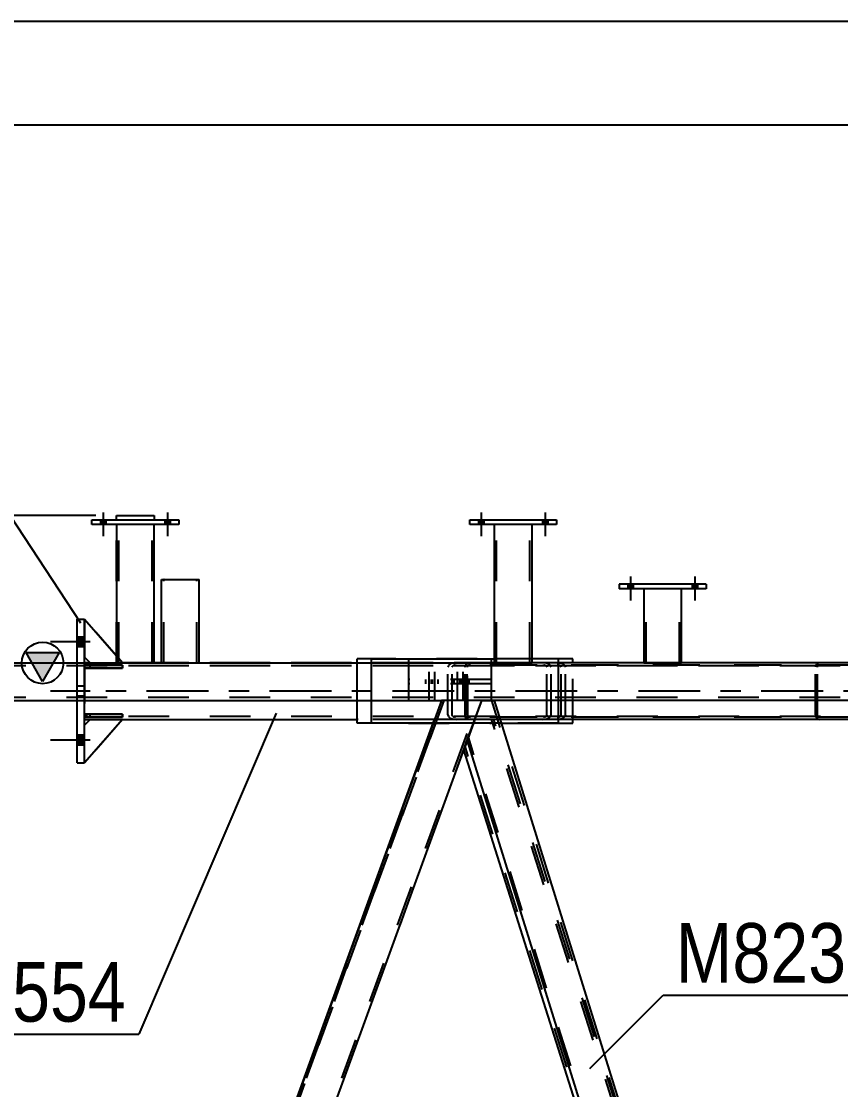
# Model space of a CAD drawing. Header units: millimetres. Extents: x -857 to 332, y -866 to -25.
# Drawn here: x -20.5 to 18.9, y -76.4 to -25.1 of the extents above; entities that cross this region are included whole.
import ezdxf

# ---------------------------------------------------------------- set-up
doc = ezdxf.new("R2010")
doc.units = ezdxf.units.MM
doc.linetypes.add('DXK_LINE_DOT2', pattern=[3.9198, 1.9599, -1.9599])
doc.linetypes.add('DXK_LINE_DOT3', pattern=[5.9187, 2.979, -0.9799, 0.9799, -0.9799])
doc.styles.add('Arial Narrow', font='ARIALN.TTF', dxfattribs={"height": 0.2})

# ---------------------------------------------------------------- blocks, each defined once
blk = doc.blocks.new('Unknown-570388934-1134')
at = {"color": 5, "linetype": 'Continuous'}
for p, q in [((332.353, -25.051), (-856.647, -25.051)), ((327.353, -30.051), (-851.647, -30.051))]:
    blk.add_line(p, q, dxfattribs=at)
blk = doc.blocks.new('Part-570388934-10723 - 10703')
at = {"color": 2, "linetype": 'Continuous'}
for p, q in [((-17.457, -58.91), (-17.184, -58.637)), ((-15.639, -58.637), (-17.457, -60.728)), ((-17.184, -58.637), (-15.639, -58.637))]:
    blk.add_line(p, q, dxfattribs=at)
at = {"color": 7, "linetype": 'DXK_LINE_DOT2'}
blk.add_line((-17.457, -60.728), (-17.457, -58.91), dxfattribs=at)
blk = doc.blocks.new('Part-570388934-10750 - 10703')
at = {"color": 7, "linetype": 'DXK_LINE_DOT2'}
for p, q in [((296.272, -55.909), (-17.457, -55.91)), ((-17.457, -55.91), (-17.457, -58.637)), ((296.272, -56.055), (-17.457, -56.055)), ((296.272, -58.491), (-17.457, -58.491)), ((-17.184, -58.637), (-15.639, -58.637)), ((296.272, -58.637), (-4.343, -58.637)), ((199.533, -58.637), (-4.343, -58.637))]:
    blk.add_line(p, q, dxfattribs=at)
at = {"color": 7, "linetype": 'DXK_LINE_DOT3'}
blk.add_line((296.272, -57.273), (-17.457, -57.273), dxfattribs=at)
at = {"color": 2, "linetype": 'Continuous'}
for p, q in [((-17.457, -58.637), (-17.184, -58.637)), ((-15.639, -58.637), (-4.343, -58.637))]:
    blk.add_line(p, q, dxfattribs=at)
blk = doc.blocks.new('Part-570388934-10773 - 10703')
at = {"color": 7, "linetype": 'DXK_LINE_DOT2'}
for p, q in [((0.427, -55.909), (0.275, -55.926)), ((0.351, -56.027), (0.427, -56.019)), ((39.284, -55.909), (0.427, -55.909)), ((39.284, -56.019), (0.427, -56.019)), ((4.747, -55.926), (4.595, -55.909)), ((4.595, -56.019), (4.671, -56.027)), ((34.963, -55.926), (35.115, -55.909)), ((35.115, -56.019), (35.039, -56.027)), ((39.284, -55.909), (39.436, -55.926)), ((39.36, -56.027), (39.284, -56.019)), ((0.052, -56.066), (0.03, -56.128)), ((0.03, -58.419), (0.03, -56.128)), ((0.06, -56.044), (0.052, -56.066)), ((0.228, -56.128), (0.243, -56.086)), ((0.228, -58.419), (0.228, -56.128)), ((4.779, -56.086), (4.794, -56.128)), ((4.794, -58.419), (4.794, -56.128)), ((4.97, -56.066), (4.962, -56.044)), ((4.992, -56.128), (4.97, -56.066)), ((4.992, -58.419), (4.992, -56.128)), ((34.718, -56.128), (34.749, -56.044)), ((34.718, -58.419), (34.718, -56.128)), ((34.932, -56.086), (34.917, -56.128)), ((34.917, -58.419), (34.917, -56.128)), ((39.482, -56.128), (39.467, -56.086)), ((39.482, -58.419), (39.482, -56.128)), ((39.651, -56.044), (39.659, -56.066)), ((39.659, -56.066), (39.681, -56.128)), ((39.681, -58.419), (39.681, -56.128)), ((0.03, -58.419), (0.06, -58.502)), ((0.243, -58.46), (0.228, -58.419)), ((0.427, -58.528), (0.351, -58.519)), ((39.284, -58.528), (0.427, -58.528)), ((4.671, -58.519), (4.595, -58.528)), ((4.794, -58.419), (4.779, -58.46)), ((4.962, -58.502), (4.992, -58.419)), ((34.749, -58.502), (34.718, -58.419)), ((34.917, -58.419), (34.932, -58.46)), ((35.039, -58.519), (35.115, -58.528)), ((39.284, -58.528), (39.36, -58.519)), ((39.467, -58.46), (39.482, -58.419)), ((39.681, -58.419), (39.651, -58.502)), ((0.275, -58.62), (0.427, -58.637)), ((5.356, -58.637), (0.427, -58.637)), ((4.595, -58.637), (4.747, -58.62)), ((39.284, -58.637), (20.399, -58.637)), ((35.115, -58.637), (34.963, -58.62)), ((39.436, -58.62), (39.284, -58.637))]:
    blk.add_line(p, q, dxfattribs=at)
at = {"color": 2, "linetype": 'Continuous'}
blk.add_line((20.399, -58.637), (5.356, -58.637), dxfattribs=at)
at = {"color": 7, "linetype": 'DXK_LINE_DOT2'}
for centre, radius, start, end in [((0.336, -56.292), 0.371, 99.5183, 138.064), ((4.686, -56.292), 0.371, 41.9361, 80.4818), ((35.025, -56.292), 0.371, 99.5183, 138.064), ((39.375, -56.292), 0.371, 41.9361, 80.4818), ((0.381, -56.21), 0.186, 99.5183, 138.064), ((4.641, -56.21), 0.186, 41.9361, 80.4818), ((35.07, -56.21), 0.186, 99.5183, 138.064), ((39.329, -56.21), 0.186, 41.9361, 80.4818), ((0.336, -58.254), 0.371, 221.9361, 260.4818), ((0.381, -58.336), 0.186, 221.9361, 260.4818), ((4.641, -58.336), 0.186, 279.5183, 318.064), ((4.686, -58.254), 0.371, 279.5183, 318.064), ((35.025, -58.254), 0.371, 221.9361, 260.4818), ((35.07, -58.336), 0.186, 221.9361, 260.4818), ((39.329, -58.336), 0.186, 279.5183, 318.064), ((39.375, -58.254), 0.371, 279.5183, 318.064)]:
    blk.add_arc(centre, radius, start, end, dxfattribs=at)
blk = doc.blocks.new('Part-570388934-11215 - 10703')
at = {"color": 2, "linetype": 'Continuous'}
for p, q in [((1.078, -49.255), (1.078, -49.037)), ((1.078, -49.037), (5.259, -49.037)), ((5.259, -49.255), (1.078, -49.255)), ((5.259, -49.037), (5.259, -49.255))]:
    blk.add_line(p, q, dxfattribs=at)
blk = doc.blocks.new('Part-570388934-10860 - 10703')
at = {"color": 2, "linetype": 'Continuous'}
for p, q in [((-17.82, -53.819), (-17.457, -53.819)), ((-17.82, -55.909), (-17.82, -53.819)), ((-17.457, -55.909), (-17.457, -53.819)), ((-17.82, -60.728), (-17.82, -57.728)), ((-17.457, -60.728), (-17.457, -57.728)), ((-17.82, -60.728), (-17.457, -60.728))]:
    blk.add_line(p, q, dxfattribs=at)
at = {"color": 7, "linetype": 'DXK_LINE_DOT2'}
for p, q in [((-17.82, -53.819), (-17.457, -53.819)), ((-17.82, -57.728), (-17.82, -55.909)), ((-17.457, -57.728), (-17.457, -55.909)), ((-17.82, -60.728), (-17.457, -60.728))]:
    blk.add_line(p, q, dxfattribs=at)
blk = doc.blocks.new('Part-570388934-10875 - 10703')
at = {"color": 2, "linetype": 'Continuous'}
for p, q in [((12.46, -52.127), (8.279, -52.127)), ((8.279, -52.127), (8.279, -52.345)), ((12.46, -52.345), (8.279, -52.345)), ((12.46, -52.127), (12.46, -52.345))]:
    blk.add_line(p, q, dxfattribs=at)
blk = doc.blocks.new('Bolt-570388934-11730 - 10703')
at = {"color": 1, "linetype": 'DXK_LINE_DOT2'}
for p, q in [((-0.892, -56.346), (-0.892, -57.71)), ((-0.62, -56.346), (-0.62, -57.71)), ((0.479, -56.346), (0.479, -57.71)), ((0.752, -56.346), (0.752, -57.71)), ((-1.056, -56.71), (-1.056, -56.928)), ((-0.783, -56.71), (-0.783, -56.928)), ((-0.729, -56.71), (-0.729, -56.928)), ((-0.456, -56.71), (-0.456, -56.928)), ((0.316, -56.71), (0.316, -56.928)), ((0.588, -56.71), (0.588, -56.928)), ((0.643, -56.71), (0.643, -56.928)), ((0.915, -56.71), (0.915, -56.928))]:
    blk.add_line(p, q, dxfattribs=at)
blk = doc.blocks.new('Part-570388934-10924 - 10703')
at = {"color": 7, "linetype": 'DXK_LINE_DOT2'}
for p, q in [((0.867, -56.044), (0.91, -55.973)), ((0.91, -55.973), (0.974, -55.926)), ((0.974, -55.926), (0.984, -55.924)), ((1.117, -55.909), (0.984, -55.924)), ((0.984, -58.622), (0.984, -55.924)), ((1.117, -56.019), (1.041, -56.027)), ((20.002, -55.909), (1.117, -55.909)), ((20.002, -56.019), (1.117, -56.019)), ((5.286, -55.909), (5.438, -55.926)), ((5.362, -56.027), (5.286, -56.019)), ((17.777, -55.973), (17.734, -56.044)), ((17.842, -55.926), (17.777, -55.973)), ((17.918, -55.909), (17.842, -55.926)), ((17.88, -56.027), (17.918, -56.019)), ((20.078, -55.926), (20.002, -55.909)), ((20.002, -56.019), (20.04, -56.027)), ((20.142, -55.973), (20.078, -55.926)), ((20.185, -56.044), (20.142, -55.973)), ((0.852, -56.128), (0.867, -56.044)), ((0.852, -58.419), (0.852, -56.128)), ((0.959, -56.086), (0.951, -56.128)), ((0.951, -58.419), (0.951, -56.128)), ((0.977, -56.051), (0.959, -56.086)), ((1.041, -56.027), (0.977, -56.051)), ((0.977, -58.496), (0.977, -56.051)), ((5.484, -56.128), (5.469, -56.086)), ((5.484, -58.419), (5.484, -56.128)), ((5.653, -56.044), (5.683, -56.128)), ((5.683, -58.419), (5.683, -56.128)), ((17.734, -56.044), (17.719, -56.128)), ((17.719, -58.419), (17.719, -56.128)), ((17.818, -56.128), (17.826, -56.086)), ((17.818, -58.419), (17.818, -56.128)), ((17.826, -56.086), (17.848, -56.051)), ((17.848, -56.051), (17.88, -56.027)), ((20.04, -56.027), (20.072, -56.051)), ((20.072, -56.051), (20.094, -56.086)), ((20.094, -56.086), (20.101, -56.128)), ((20.101, -58.419), (20.101, -56.128)), ((20.201, -56.128), (20.185, -56.044)), ((20.201, -58.419), (20.201, -56.128)), ((0.867, -58.502), (0.852, -58.419)), ((0.91, -58.573), (0.867, -58.502)), ((0.974, -58.62), (0.91, -58.573)), ((0.951, -58.419), (0.959, -58.46)), ((0.959, -58.46), (0.977, -58.496)), ((0.977, -58.496), (1.041, -58.519)), ((1.041, -58.519), (1.117, -58.528)), ((20.002, -58.528), (1.117, -58.528)), ((5.286, -58.528), (5.362, -58.519)), ((5.469, -58.46), (5.484, -58.419)), ((5.683, -58.419), (5.653, -58.502)), ((17.719, -58.419), (17.734, -58.502)), ((17.734, -58.502), (17.777, -58.573)), ((17.777, -58.573), (17.842, -58.62)), ((17.826, -58.46), (17.818, -58.419)), ((17.848, -58.496), (17.826, -58.46)), ((17.88, -58.519), (17.848, -58.496)), ((17.918, -58.528), (17.88, -58.519)), ((20.04, -58.519), (20.002, -58.528)), ((20.072, -58.496), (20.04, -58.519)), ((20.094, -58.46), (20.072, -58.496)), ((20.078, -58.62), (20.142, -58.573)), ((20.101, -58.419), (20.094, -58.46)), ((20.142, -58.573), (20.185, -58.502)), ((20.185, -58.502), (20.201, -58.419)), ((0.984, -58.622), (0.974, -58.62)), ((1.117, -58.637), (0.984, -58.622)), ((20.002, -58.637), (1.117, -58.637)), ((5.438, -58.62), (5.286, -58.637)), ((17.842, -58.62), (17.918, -58.637)), ((20.002, -58.637), (20.078, -58.62))]:
    blk.add_line(p, q, dxfattribs=at)
for centre, radius, start, end in [((5.376, -56.292), 0.371, 41.9361, 80.4818), ((5.331, -56.21), 0.186, 41.9361, 80.4818), ((5.331, -58.336), 0.186, 279.5183, 318.064), ((5.376, -58.254), 0.371, 279.5183, 318.064)]:
    blk.add_arc(centre, radius, start, end, dxfattribs=at)
blk = doc.blocks.new('Part-570388934-10942 - 10703')
at = {"color": 2, "linetype": 'Continuous'}
for p, q in [((-3.652, -55.909), (-3.652, -55.728)), ((-3.652, -55.728), (2.259, -55.728)), ((5.356, -55.728), (4.078, -55.728)), ((5.356, -55.909), (5.356, -55.728)), ((-3.652, -58.819), (-3.652, -57.728)), ((5.356, -58.819), (5.356, -57.728)), ((-0.677, -58.819), (-3.652, -58.819)), ((2.594, -58.819), (5.356, -58.819))]:
    blk.add_line(p, q, dxfattribs=at)
at = {"color": 7, "linetype": 'DXK_LINE_DOT2'}
for p, q in [((-3.652, -57.728), (-3.652, -55.909)), ((4.078, -55.728), (2.259, -55.728)), ((5.356, -57.728), (5.356, -55.909)), ((2.594, -58.819), (-0.677, -58.819))]:
    blk.add_line(p, q, dxfattribs=at)
blk = doc.blocks.new('Part-570388934-11130 - 10703')
at = {"color": 2, "linetype": 'Continuous'}
for p, q in [((-15.922, -48.818), (-15.906, -48.818)), ((-15.922, -49.037), (-15.922, -48.818)), ((-15.906, -48.818), (-14.104, -48.818)), ((-14.104, -48.818), (-14.104, -49.037))]:
    blk.add_line(p, q, dxfattribs=at)
at = {"color": 7, "linetype": 'DXK_LINE_DOT2'}
for p, q in [((-15.813, -55.911), (-15.813, -48.818)), ((-15.813, -48.818), (-15.805, -48.818)), ((-14.213, -55.911), (-14.213, -48.818)), ((-15.922, -55.911), (-15.922, -49.037)), ((-14.104, -55.911), (-14.104, -49.037)), ((-15.922, -55.911), (-14.104, -55.911))]:
    blk.add_line(p, q, dxfattribs=at)
blk = doc.blocks.new('Part-570388934-11641 - 10703')
at = {"color": 7, "linetype": 'DXK_LINE_DOT2'}
for p, q in [((-17.457, -58.91), (-17.184, -58.637)), ((-15.639, -58.637), (-17.457, -60.728)), ((-17.457, -60.728), (-17.457, -58.91)), ((-17.184, -58.637), (-15.639, -58.637))]:
    blk.add_line(p, q, dxfattribs=at)
blk = doc.blocks.new('Bolt-570388934-11090 - 10703')
at = {"linetype": 'Continuous'}
for points in [[(1.75, -49.037), (1.496, -49.037), (1.496, -49.255), (1.75, -49.255)], [(1.75, -49.037), (1.496, -49.037), (1.496, -49.255), (1.75, -49.255)], [(4.841, -49.037), (4.587, -49.037), (4.587, -49.255), (4.841, -49.255)], [(4.841, -49.037), (4.587, -49.037), (4.587, -49.255), (4.841, -49.255)]]:
    blk.add_hatch(color=1, dxfattribs=at).paths.add_polyline_path(points)
at = {"color": 1, "linetype": 'Continuous'}
for p, q in [((1.623, -48.673), (1.623, -49.818)), ((1.623, -48.673), (1.623, -49.818)), ((4.714, -48.673), (4.714, -49.818)), ((4.714, -48.673), (4.714, -49.818)), ((1.496, -49.037), (1.496, -49.255)), ((1.496, -49.037), (1.496, -49.255)), ((1.75, -49.037), (1.75, -49.255)), ((1.75, -49.037), (1.75, -49.255)), ((4.587, -49.037), (4.587, -49.255)), ((4.587, -49.037), (4.587, -49.255)), ((4.841, -49.037), (4.841, -49.255)), ((4.841, -49.037), (4.841, -49.255))]:
    blk.add_line(p, q, dxfattribs=at)
blk = doc.blocks.new('Part-570388934-11635 - 10703')
at = {"color": 7, "linetype": 'DXK_LINE_DOT2'}
for p, q in [((-15.639, -55.91), (-17.457, -53.819)), ((-17.457, -53.819), (-17.457, -55.637)), ((-17.457, -55.637), (-17.184, -55.91)), ((-17.184, -55.91), (-15.639, -55.91))]:
    blk.add_line(p, q, dxfattribs=at)
blk = doc.blocks.new('Part-570388934-10992 - 10703')
at = {"color": 2, "linetype": 'Continuous'}
blk.add_line((-20.233, -112.546), (-0.678, -58.819), dxfattribs=at)
at = {"color": 7, "linetype": 'DXK_LINE_DOT2'}
for p, q in [((-20.183, -112.728), (-0.495, -58.637)), ((-18.48, -112.728), (1.207, -58.637)), ((-18.364, -112.728), (1.323, -58.637)), ((-0.678, -58.819), (-0.611, -58.637)), ((1.323, -58.637), (-0.611, -58.637)), ((-0.611, -58.637), (-0.594, -58.637))]:
    blk.add_line(p, q, dxfattribs=at)
blk = doc.blocks.new('Part-570388934-10997 - 10703')
at = {"color": 2, "linetype": 'Continuous'}
for p, q in [((-0.28, -57.728), (-20.299, -112.728)), ((1.655, -57.728), (-0.28, -57.728)), ((-18.364, -112.728), (0.951, -59.66))]:
    blk.add_line(p, q, dxfattribs=at)
at = {"color": 7, "linetype": 'DXK_LINE_DOT2'}
for p, q in [((-0.164, -57.728), (-20.182, -112.728)), ((-18.48, -112.728), (1.539, -57.728)), ((0.951, -59.66), (1.655, -57.728))]:
    blk.add_line(p, q, dxfattribs=at)
blk = doc.blocks.new('Part-570388934-11035 - 10703')
at = {"color": 2, "linetype": 'Continuous'}
for p, q in [((-3.652, -55.728), (-4.343, -55.728)), ((-4.343, -55.909), (-4.343, -55.728)), ((6.047, -55.728), (5.356, -55.728)), ((6.047, -55.909), (6.047, -55.728)), ((-4.343, -58.819), (-4.343, -57.728)), ((-3.652, -58.819), (-4.343, -58.819)), ((5.356, -58.819), (6.047, -58.819)), ((6.047, -58.819), (6.047, -58.637))]:
    blk.add_line(p, q, dxfattribs=at)
at = {"color": 7, "linetype": 'DXK_LINE_DOT2'}
for p, q in [((-4.343, -57.728), (-4.343, -55.909)), ((5.356, -55.728), (-3.652, -55.728)), ((6.047, -58.637), (6.047, -55.909)), ((5.356, -58.819), (-3.652, -58.819))]:
    blk.add_line(p, q, dxfattribs=at)
blk = doc.blocks.new('Bolt-570388934-11083 - 10703')
at = {"linetype": 'Continuous'}
for points in [[(1.75, -49.037), (1.496, -49.037), (1.496, -49.255), (1.75, -49.255)], [(1.75, -49.037), (1.496, -49.037), (1.496, -49.255), (1.75, -49.255)], [(4.841, -49.037), (4.587, -49.037), (4.587, -49.255), (4.841, -49.255)], [(4.841, -49.037), (4.587, -49.037), (4.587, -49.255), (4.841, -49.255)]]:
    blk.add_hatch(color=1, dxfattribs=at).paths.add_polyline_path(points)
at = {"color": 1, "linetype": 'Continuous'}
for p, q in [((1.623, -48.673), (1.623, -49.818)), ((1.623, -48.673), (1.623, -49.818)), ((4.714, -48.673), (4.714, -49.818)), ((4.714, -48.673), (4.714, -49.818)), ((1.496, -49.037), (1.496, -49.255)), ((1.496, -49.037), (1.496, -49.255)), ((1.75, -49.037), (1.75, -49.255)), ((1.75, -49.037), (1.75, -49.255)), ((4.587, -49.037), (4.587, -49.255)), ((4.587, -49.037), (4.587, -49.255)), ((4.841, -49.037), (4.841, -49.255)), ((4.841, -49.037), (4.841, -49.255))]:
    blk.add_line(p, q, dxfattribs=at)
blk = doc.blocks.new('Part-570388934-11136 - 10703')
at = {"color": 2, "linetype": 'Continuous'}
for p, q in [((-13.758, -51.909), (-13.742, -51.909)), ((-13.758, -55.91), (-13.758, -51.909)), ((-13.742, -51.909), (-13.694, -51.909)), ((-13.694, -51.909), (-13.54, -51.909)), ((-13.54, -51.909), (-11.94, -51.909)), ((-11.94, -55.91), (-11.94, -51.909))]:
    blk.add_line(p, q, dxfattribs=at)
at = {"color": 7, "linetype": 'DXK_LINE_DOT2'}
for p, q in [((-13.694, -51.909), (-13.641, -51.909)), ((-13.649, -55.911), (-13.649, -51.909)), ((-13.649, -51.909), (-13.641, -51.909)), ((-13.641, -51.909), (-13.649, -51.909)), ((-13.641, -51.909), (-13.623, -51.909)), ((-13.623, -51.909), (-13.641, -51.909)), ((-13.623, -51.909), (-13.617, -51.909)), ((-13.623, -51.909), (-13.54, -51.909)), ((-12.049, -55.911), (-12.049, -51.909)), ((-13.758, -55.91), (-13.758, -55.911)), ((-13.758, -55.911), (-11.94, -55.911)), ((-11.94, -55.911), (-11.94, -55.91)), ((-11.94, -55.91), (-11.94, -55.911))]:
    blk.add_line(p, q, dxfattribs=at)
blk = doc.blocks.new('Part-570388934-11142 - 10703')
at = {"color": 2, "linetype": 'Continuous'}
for p, q in [((9.46, -52.345), (9.46, -55.91)), ((11.279, -55.91), (11.279, -52.345))]:
    blk.add_line(p, q, dxfattribs=at)
at = {"color": 7, "linetype": 'DXK_LINE_DOT2'}
for p, q in [((11.279, -52.345), (9.46, -52.345)), ((9.477, -52.345), (9.46, -52.345)), ((9.569, -55.911), (9.569, -52.345)), ((11.169, -55.911), (11.169, -52.345)), ((9.46, -55.91), (9.46, -55.911)), ((9.46, -55.911), (11.279, -55.911)), ((11.279, -55.911), (11.279, -55.91)), ((11.279, -55.91), (11.279, -55.911))]:
    blk.add_line(p, q, dxfattribs=at)
blk = doc.blocks.new('Bolt-570388934-11170 - 10703')
at = {"linetype": 'Continuous'}
for points in [[(-16.431, -49.037), (-16.686, -49.037), (-16.686, -49.255), (-16.431, -49.255)], [(-16.431, -49.037), (-16.686, -49.037), (-16.686, -49.255), (-16.431, -49.255)], [(-13.341, -49.037), (-13.595, -49.037), (-13.595, -49.255), (-13.341, -49.255)], [(-13.341, -49.037), (-13.595, -49.037), (-13.595, -49.255), (-13.341, -49.255)]]:
    blk.add_hatch(color=1, dxfattribs=at).paths.add_polyline_path(points)
at = {"color": 1, "linetype": 'Continuous'}
for p, q in [((-16.559, -48.673), (-16.559, -49.818)), ((-16.559, -48.673), (-16.559, -49.818)), ((-13.468, -48.673), (-13.468, -49.818)), ((-13.468, -48.673), (-13.468, -49.818)), ((-16.686, -49.037), (-16.686, -49.255)), ((-16.686, -49.037), (-16.686, -49.255)), ((-16.431, -49.037), (-16.431, -49.255)), ((-16.431, -49.037), (-16.431, -49.255)), ((-13.595, -49.037), (-13.595, -49.255)), ((-13.595, -49.037), (-13.595, -49.255)), ((-13.341, -49.037), (-13.341, -49.255)), ((-13.341, -49.037), (-13.341, -49.255))]:
    blk.add_line(p, q, dxfattribs=at)
blk = doc.blocks.new('Part-570388934-11206 - 10703')
at = {"color": 2, "linetype": 'Continuous'}
for p, q in [((-15.922, -49.255), (-15.922, -55.911)), ((-14.104, -55.911), (-14.104, -49.255)), ((-15.922, -55.911), (-15.704, -55.911)), ((-14.104, -55.911), (-15.704, -55.911))]:
    blk.add_line(p, q, dxfattribs=at)
at = {"color": 7, "linetype": 'DXK_LINE_DOT2'}
for p, q in [((-14.104, -49.255), (-15.922, -49.255)), ((-15.922, -49.255), (-15.906, -49.255)), ((-15.813, -55.911), (-15.813, -49.255)), ((-14.213, -55.911), (-14.213, -49.255)), ((-15.813, -55.911), (-15.805, -55.911)), ((-15.704, -55.911), (-15.813, -55.911)), ((-15.805, -55.911), (-15.788, -55.911)), ((-15.788, -55.911), (-15.781, -55.911)), ((-15.781, -55.911), (-15.746, -55.911))]:
    blk.add_line(p, q, dxfattribs=at)
blk = doc.blocks.new('Part-570388934-11212 - 10703')
at = {"color": 2, "linetype": 'Continuous'}
for p, q in [((2.259, -49.255), (2.259, -55.911)), ((4.078, -55.911), (4.078, -49.255)), ((2.259, -55.911), (4.078, -55.911))]:
    blk.add_line(p, q, dxfattribs=at)
at = {"color": 7, "linetype": 'DXK_LINE_DOT2'}
for p, q in [((4.078, -49.255), (2.259, -49.255)), ((2.259, -49.255), (2.276, -49.255)), ((2.369, -55.911), (2.369, -49.255)), ((3.969, -55.911), (3.969, -49.255)), ((3.96, -55.911), (3.943, -55.911)), ((3.943, -55.911), (3.96, -55.911)), ((3.96, -55.911), (3.969, -55.911)), ((3.969, -55.911), (3.96, -55.911))]:
    blk.add_line(p, q, dxfattribs=at)
blk = doc.blocks.new('Part-570388934-11218 - 10703')
at = {"color": 7, "linetype": 'DXK_LINE_DOT2'}
for p, q in [((4.078, -49.255), (2.259, -49.255)), ((2.259, -49.255), (2.259, -55.911)), ((2.276, -49.255), (2.259, -49.255)), ((2.369, -55.911), (2.369, -49.255)), ((3.969, -55.911), (3.969, -49.255)), ((4.078, -55.911), (4.078, -49.255)), ((2.259, -55.911), (4.078, -55.911))]:
    blk.add_line(p, q, dxfattribs=at)
blk = doc.blocks.new('Part-570388934-11251 - 10703')
at = {"color": 2, "linetype": 'Continuous'}
for p, q in [((-17.104, -49.255), (-17.104, -49.037)), ((-17.104, -49.037), (-12.922, -49.037)), ((-12.922, -49.255), (-17.104, -49.255)), ((-12.922, -49.037), (-12.922, -49.255))]:
    blk.add_line(p, q, dxfattribs=at)
blk = doc.blocks.new('Part-570388934-11667 - 10703')
at = {"color": 7, "linetype": 'DXK_LINE_DOT2'}
for p, q in [((-15.639, -56.019), (-17.457, -56.019)), ((-17.457, -56.019), (-17.457, -56.164)), ((-17.184, -56.164), (-17.184, -56.019)), ((-15.639, -56.164), (-15.639, -56.019)), ((-17.457, -56.164), (-15.639, -56.164))]:
    blk.add_line(p, q, dxfattribs=at)
blk = doc.blocks.new('Part-570388934-11729 - 10703')
at = {"color": 7, "linetype": 'DXK_LINE_DOT2'}
for p, q in [((-1.876, -55.728), (-1.876, -58.819)), ((-1.876, -55.728), (2.111, -55.728)), ((2.111, -55.728), (2.111, -58.819)), ((-1.876, -58.819), (2.111, -58.819))]:
    blk.add_line(p, q, dxfattribs=at)
blk = doc.blocks.new('Part-570388934-11379 - 10703')
at = {"color": 7, "linetype": 'DXK_LINE_DOT2'}
for p, q in [((1.323, -58.636), (0.793, -60.094)), ((2.238, -58.636), (1.323, -58.636)), ((18.868, -111.438), (2.124, -58.636)), ((18.929, -111.27), (2.238, -58.636)), ((0.793, -60.094), (0.793, -60.095)), ((0.793, -60.095), (0.793, -60.094)), ((17.598, -112.727), (0.854, -59.926))]:
    blk.add_line(p, q, dxfattribs=at)
at = {"color": 2, "linetype": 'Continuous'}
blk.add_line((17.426, -112.546), (0.793, -60.095), dxfattribs=at)
blk = doc.blocks.new('Part-570388934-11452 - 10703')
at = {"color": 2, "linetype": 'Continuous'}
for p, q in [((1.075, -59.321), (1.655, -57.728)), ((1.655, -57.728), (2.254, -57.728)), ((2.254, -57.728), (18.937, -111.25)), ((1.075, -59.321), (0.951, -59.66)), ((0.951, -59.66), (17.493, -112.728))]:
    blk.add_line(p, q, dxfattribs=at)
at = {"color": 7, "linetype": 'DXK_LINE_DOT2'}
for p, q in [((18.875, -111.419), (2.139, -57.728)), ((0.961, -59.634), (1.075, -59.321)), ((17.607, -112.728), (1.013, -59.49))]:
    blk.add_line(p, q, dxfattribs=at)
blk = doc.blocks.new('Part-570388934-11495 - 10703')
at = {"color": 7, "linetype": 'DXK_LINE_DOT2'}
for p, q in [((1.078, -49.255), (1.078, -49.037)), ((1.078, -49.037), (5.259, -49.037)), ((5.259, -49.255), (1.078, -49.255)), ((5.259, -49.037), (5.259, -49.255))]:
    blk.add_line(p, q, dxfattribs=at)
blk = doc.blocks.new('Part-570388934-11638 - 10703')
at = {"color": 2, "linetype": 'Continuous'}
for p, q in [((-17.457, -53.819), (-15.922, -55.583)), ((-17.457, -55.637), (-17.184, -55.91))]:
    blk.add_line(p, q, dxfattribs=at)
at = {"color": 7, "linetype": 'DXK_LINE_DOT2'}
for p, q in [((-17.457, -55.637), (-17.457, -53.819)), ((-17.184, -55.91), (-15.639, -55.91)), ((-15.639, -55.91), (-15.922, -55.583))]:
    blk.add_line(p, q, dxfattribs=at)
blk = doc.blocks.new('Part-570388934-11527 - 10703')
at = {"linetype": 'Continuous'}
blk.add_hatch(color=2, dxfattribs=at).paths.add_polyline_path([(-19.479, -56.818), (-20.279, -55.418), (-18.679, -55.418)])
at = {"color": 2, "linetype": 'Continuous'}
for p, q in [((-19.479, -56.818), (-20.279, -55.418)), ((-20.279, -55.418), (-18.679, -55.418)), ((-18.679, -55.418), (-19.479, -56.818)), ((-21.709, -55.909), (-15.922, -55.909)), ((-14.104, -55.909), (2.259, -55.909)), ((20.441, -55.909), (4.078, -55.909)), ((-24.933, -57.728), (-0.28, -57.728)), ((38.417, -57.727), (2.254, -57.728))]:
    blk.add_line(p, q, dxfattribs=at)
at = {"color": 7, "linetype": 'DXK_LINE_DOT2'}
for p, q in [((301.138, -55.909), (-15.922, -55.909)), ((-15.922, -55.909), (-14.104, -55.909)), ((2.259, -55.909), (4.078, -55.909)), ((301.138, -56.055), (-24.933, -56.055)), ((301.138, -57.582), (-24.933, -57.582)), ((2.254, -57.728), (-0.28, -57.728))]:
    blk.add_line(p, q, dxfattribs=at)
at = {"color": 2, "linetype": 'Continuous'}
blk.add_circle((-19.479, -55.918), 1, dxfattribs=at)
blk = doc.blocks.new('Bolt-570388934-11610 - 10703')
at = {"linetype": 'Continuous'}
for points in [[(8.951, -52.127), (8.697, -52.127), (8.697, -52.345), (8.951, -52.345)], [(8.951, -52.127), (8.697, -52.127), (8.697, -52.345), (8.951, -52.345)], [(12.042, -52.127), (11.788, -52.127), (11.788, -52.345), (12.042, -52.345)], [(12.042, -52.127), (11.788, -52.127), (11.788, -52.345), (12.042, -52.345)]]:
    blk.add_hatch(color=1, dxfattribs=at).paths.add_polyline_path(points)
at = {"color": 1, "linetype": 'Continuous'}
for p, q in [((8.824, -51.763), (8.824, -52.908)), ((8.824, -51.763), (8.824, -52.908)), ((11.915, -51.763), (11.915, -52.908)), ((11.915, -51.763), (11.915, -52.908)), ((8.697, -52.127), (8.697, -52.345)), ((8.697, -52.127), (8.697, -52.345)), ((8.951, -52.127), (8.951, -52.345)), ((8.951, -52.127), (8.951, -52.345)), ((11.788, -52.127), (11.788, -52.345)), ((11.788, -52.127), (11.788, -52.345)), ((12.042, -52.127), (12.042, -52.345)), ((12.042, -52.127), (12.042, -52.345))]:
    blk.add_line(p, q, dxfattribs=at)
blk = doc.blocks.new('Part-570388934-11626 - 10703')
at = {"color": 7, "linetype": 'DXK_LINE_DOT2'}
for p, q in [((-15.639, -58.382), (-17.457, -58.382)), ((-17.457, -58.382), (-17.457, -58.528)), ((-17.457, -58.528), (-15.639, -58.528)), ((-17.184, -58.528), (-17.184, -58.382)), ((-15.639, -58.528), (-15.639, -58.382))]:
    blk.add_line(p, q, dxfattribs=at)
blk = doc.blocks.new('Part-570388934-11629 - 10703')
at = {"color": 7, "linetype": 'DXK_LINE_DOT2'}
for p, q in [((-17.457, -56.019), (-15.639, -56.019)), ((-17.457, -56.164), (-17.457, -56.019)), ((-17.184, -56.164), (-17.184, -56.019)), ((-15.639, -56.019), (-15.639, -56.164)), ((-15.639, -56.164), (-17.457, -56.164))]:
    blk.add_line(p, q, dxfattribs=at)
blk = doc.blocks.new('Part-570388934-11632 - 10703')
at = {"color": 2, "linetype": 'Continuous'}
for p, q in [((-17.457, -58.382), (-15.639, -58.382)), ((-17.457, -58.528), (-17.457, -58.382)), ((-15.639, -58.528), (-17.457, -58.528)), ((-15.639, -58.382), (-15.639, -58.528))]:
    blk.add_line(p, q, dxfattribs=at)
at = {"color": 7, "linetype": 'DXK_LINE_DOT2'}
blk.add_line((-17.184, -58.528), (-17.184, -58.382), dxfattribs=at)
blk = doc.blocks.new('Bolt-570388934-11645 - 10703')
at = {"linetype": 'Continuous'}
for points in [[(-17.457, -55.146), (-17.457, -54.673), (-17.82, -54.673), (-17.82, -55.146)], [(-17.457, -55.146), (-17.457, -54.673), (-17.82, -54.673), (-17.82, -55.146)], [(-17.457, -55.146), (-17.457, -54.673), (-17.82, -54.673), (-17.82, -55.146)], [(-17.457, -59.873), (-17.457, -59.4), (-17.82, -59.4), (-17.82, -59.873)], [(-17.457, -59.873), (-17.457, -59.4), (-17.82, -59.4), (-17.82, -59.873)], [(-17.457, -59.873), (-17.457, -59.4), (-17.82, -59.4), (-17.82, -59.873)]]:
    blk.add_hatch(color=1, dxfattribs=at).paths.add_polyline_path(points)
at = {"color": 1, "linetype": 'Continuous'}
for p, q in [((-17.184, -54.91), (-19.093, -54.91)), ((-17.184, -54.91), (-19.093, -54.91)), ((-17.184, -54.91), (-19.093, -54.91)), ((-17.457, -54.673), (-17.82, -54.673)), ((-17.457, -54.673), (-17.82, -54.673)), ((-17.457, -54.673), (-17.82, -54.673)), ((-17.457, -55.146), (-17.82, -55.146)), ((-17.457, -55.146), (-17.82, -55.146)), ((-17.457, -55.146), (-17.82, -55.146)), ((-17.457, -59.4), (-17.82, -59.4)), ((-17.457, -59.4), (-17.82, -59.4)), ((-17.457, -59.4), (-17.82, -59.4)), ((-17.184, -59.637), (-19.093, -59.637)), ((-17.184, -59.637), (-19.093, -59.637)), ((-17.184, -59.637), (-19.093, -59.637)), ((-17.457, -59.873), (-17.82, -59.873)), ((-17.457, -59.873), (-17.82, -59.873)), ((-17.457, -59.873), (-17.82, -59.873))]:
    blk.add_line(p, q, dxfattribs=at)
at = {"color": 1, "linetype": 'DXK_LINE_DOT2'}
for p, q in [((-17.457, -57.037), (-17.82, -57.037)), ((-17.457, -57.037), (-17.82, -57.037)), ((-17.184, -57.273), (-19.093, -57.273)), ((-17.184, -57.273), (-19.093, -57.273)), ((-17.457, -57.51), (-17.82, -57.51)), ((-17.457, -57.51), (-17.82, -57.51))]:
    blk.add_line(p, q, dxfattribs=at)
blk = doc.blocks.new('Part-570388934-11726 - 10703')
at = {"color": 7, "linetype": 'DXK_LINE_DOT2'}
for p, q in [((2.111, -56.71), (-1.876, -56.71)), ((-1.876, -56.71), (-1.876, -56.928)), ((2.111, -56.928), (-1.876, -56.928)), ((1.039, -56.71), (1.039, -56.928)), ((2.111, -56.71), (2.111, -56.928))]:
    blk.add_line(p, q, dxfattribs=at)
blk = doc.blocks.new('StraightDimension-570388934-11750 - 10703')
at = {"color": 7, "linetype": 'Continuous'}
blk.add_line((-16.922, -48.818), (-59.789, -48.818), dxfattribs=at)
blk = doc.blocks.new('Mark-570388934-10856 - 10703')
at = {"color": 30, "linetype": 'Continuous'}
for p in [(-31.424, -47.098), (-17.647, -54.005)]:
    blk.add_line(p, (-22.185, -47.098), dxfattribs=at)
at = {"color": 0}
blk.add_wipeout([(-22.785, -46.498), (-22.785, -43.498), (-30.824, -43.498), (-30.824, -46.498)], dxfattribs=at)
blk.add_wipeout([(-22.785, -46.498), (-22.785, -43.498), (-30.824, -43.498), (-30.824, -46.498)], dxfattribs=at)
at = {"color": 3, "style": 'Arial Narrow'}
blk.add_text('SP20', height=2.8633, dxfattribs=at).set_placement((-30.824, -46.498))
blk = doc.blocks.new('Mark-570388934-10746 - 10703')
at = {"color": 30, "linetype": 'Continuous'}
for p in [(-8.234, -58.328), (-25.92, -73.777)]:
    blk.add_line(p, (-14.856, -73.777), dxfattribs=at)
at = {"color": 0}
blk.add_wipeout([(-15.456, -73.177), (-15.456, -70.177), (-25.32, -70.177), (-25.32, -73.177)], dxfattribs=at)
blk.add_wipeout([(-15.456, -73.177), (-15.456, -70.177), (-25.32, -70.177), (-25.32, -73.177)], dxfattribs=at)
at = {"color": 3, "style": 'Arial Narrow'}
blk.add_text('TR554', height=2.8633, dxfattribs=at).set_placement((-25.32, -73.177))
blk = doc.blocks.new('Mark-570388934-11448 - 10703')
at = {"color": 30, "linetype": 'Continuous'}
for p, q in [((6.856, -75.434), (10.391, -71.898)), ((10.391, -71.898), (19.815, -71.898))]:
    blk.add_line(p, q, dxfattribs=at)
at = {"color": 0}
blk.add_wipeout([(19.215, -71.298), (19.215, -68.298), (10.991, -68.298), (10.991, -71.298)], dxfattribs=at)
blk.add_wipeout([(19.215, -71.298), (19.215, -68.298), (10.991, -68.298), (10.991, -71.298)], dxfattribs=at)
at = {"color": 3, "style": 'Arial Narrow'}
blk.add_text('M823', height=2.8633, dxfattribs=at).set_placement((10.991, -71.298))

msp = doc.modelspace()

# ---------------------------------------------------------------- block references
for name in ['Unknown-570388934-1134', 'Bolt-570388934-11170 - 10703', 'Part-570388934-11130 - 10703', 'Bolt-570388934-11090 - 10703', 'Bolt-570388934-11083 - 10703', 'Part-570388934-11251 - 10703', 'Part-570388934-11206 - 10703', 'Part-570388934-11215 - 10703', 'Part-570388934-11495 - 10703', 'Part-570388934-11212 - 10703', 'Part-570388934-11218 - 10703', 'Part-570388934-11136 - 10703', 'Bolt-570388934-11610 - 10703', 'Part-570388934-10875 - 10703', 'Part-570388934-11142 - 10703', 'Part-570388934-10860 - 10703', 'Part-570388934-11635 - 10703', 'Part-570388934-11638 - 10703', 'Part-570388934-11527 - 10703', 'Bolt-570388934-11645 - 10703', 'Part-570388934-10750 - 10703', 'Part-570388934-11667 - 10703', 'Part-570388934-11629 - 10703', 'Part-570388934-11035 - 10703', 'Part-570388934-10942 - 10703', 'Part-570388934-11729 - 10703', 'Part-570388934-10773 - 10703', 'Part-570388934-10924 - 10703', 'Bolt-570388934-11730 - 10703', 'Part-570388934-11726 - 10703', 'Part-570388934-10997 - 10703', 'Part-570388934-11452 - 10703', 'Part-570388934-11626 - 10703', 'Part-570388934-11632 - 10703', 'Part-570388934-10992 - 10703', 'Part-570388934-10723 - 10703', 'Part-570388934-11641 - 10703', 'Part-570388934-11379 - 10703']:
    msp.add_blockref(name, (0, 0))

# ---------------------------------------------------------------- next in the draw order: block references
msp.add_blockref('StraightDimension-570388934-11750 - 10703', (0, 0))

# ---------------------------------------------------------------- next in the draw order: block references
for name in ['Mark-570388934-10856 - 10703', 'Mark-570388934-10746 - 10703', 'Mark-570388934-11448 - 10703']:
    msp.add_blockref(name, (0, 0))

doc.saveas('drawing.dxf')
